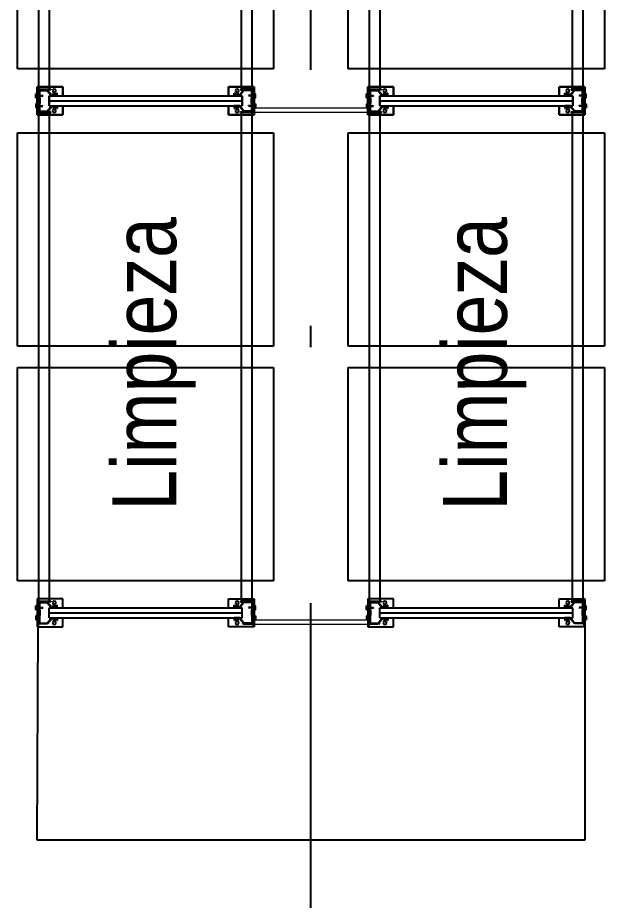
# Model space of a CAD drawing. Header units: metres. Extents: x 0 to 8715937, y -236336 to 216.
# Drawn here: x 127.273 to 130.023, y 52.287 to 56.424 of the extents above; entities that cross this region are included whole.
import ezdxf

# ---------------------------------------------------------------- set-up
doc = ezdxf.new("R2010")
doc.units = ezdxf.units.M
doc.header["$MEASUREMENT"] = 0
doc.linetypes.add('ACAD_ISO10W100', pattern=[18, 12, -3, 0, -3])
for name, color, linetype in [('0-BLOCK-EQUIPAMIENTO', 7, 'Continuous'), ('0-BLOCK-ESTRUCTURA', 7, 'Continuous'), ('AAA BAST', 5, 'Continuous'), ('AAA CONECT', 3, 'Continuous'), ('AAA LARG', 1, 'Continuous'), ('AAA PALLETS', 7, 'Continuous'), ('EJES', 251, 'ACAD_ISO10W100'), ('INSTALACIONES', 165, 'Continuous'), ('TEXTO', 7, 'Continuous')]:
    doc.layers.add(name, color=color, linetype=linetype)
doc.styles.add('AR', font='arial.ttf')

# ---------------------------------------------------------------- blocks, each defined once
blk = doc.blocks.new('DPM-ESTRUCTURA')
at = {"layer": 'EJES', "ltscale": 0.4}
blk.add_line((40.9278, 41.5801), (40.9278, 112.3301), dxfattribs=at)
blk = doc.blocks.new('1A MODULO SIMPLE')
at = {"layer": 'AAA BAST'}
for points in [[(-2.1307, 1.015), (-2.1307, 1.017), (-2.1407, 1.017), (-2.1407, 1.04), (-2.1167, 1.06), (-2.1167, 1.1), (-2.1567, 1.1), (-2.1567, 1.098), (-2.1767, 1.098), (-2.1767, 1.1), (-2.2167, 1.1), (-2.2167, 1.06), (-2.1927, 1.04), (-2.1927, 1.017), (-2.2027, 1.017), (-2.2027, 1.015), (-2.1907, 1.015), (-2.1907, 1.0409), (-2.2147, 1.0609), (-2.2147, 1.098), (-2.1787, 1.098), (-2.1787, 1.096), (-2.1547, 1.096), (-2.1547, 1.098), (-2.1187, 1.098), (-2.1187, 1.0609), (-2.1427, 1.0409), (-2.1427, 1.015)], [(0.1973, 1.015), (0.1973, 1.017), (0.2073, 1.017), (0.2073, 1.04), (0.1833, 1.06), (0.1833, 1.1), (0.2233, 1.1), (0.2233, 1.098), (0.2433, 1.098), (0.2433, 1.1), (0.2833, 1.1), (0.2833, 1.06), (0.2593, 1.04), (0.2593, 1.017), (0.2693, 1.017), (0.2693, 1.015), (0.2573, 1.015), (0.2573, 1.0409), (0.2813, 1.0609), (0.2813, 1.098), (0.2453, 1.098), (0.2453, 1.096), (0.2213, 1.096), (0.2213, 1.098), (0.1853, 1.098), (0.1853, 1.0609), (0.2093, 1.0409), (0.2093, 1.015)], [(-2.1307, 0.185), (-2.1307, 0.183), (-2.1407, 0.183), (-2.1407, 0.16), (-2.1167, 0.14), (-2.1167, 0.1), (-2.1567, 0.1), (-2.1567, 0.102), (-2.1767, 0.102), (-2.1767, 0.1), (-2.2167, 0.1), (-2.2167, 0.14), (-2.1927, 0.16), (-2.1927, 0.183), (-2.2027, 0.183), (-2.2027, 0.185), (-2.1907, 0.185), (-2.1907, 0.1591), (-2.2147, 0.1391), (-2.2147, 0.102), (-2.1787, 0.102), (-2.1787, 0.104), (-2.1547, 0.104), (-2.1547, 0.102), (-2.1187, 0.102), (-2.1187, 0.1391), (-2.1427, 0.1591), (-2.1427, 0.185)], [(0.1973, 0.185), (0.1973, 0.183), (0.2073, 0.183), (0.2073, 0.16), (0.1833, 0.14), (0.1833, 0.1), (0.2233, 0.1), (0.2233, 0.102), (0.2433, 0.102), (0.2433, 0.1), (0.2833, 0.1), (0.2833, 0.14), (0.2593, 0.16), (0.2593, 0.183), (0.2693, 0.183), (0.2693, 0.185), (0.2573, 0.185), (0.2573, 0.1591), (0.2813, 0.1391), (0.2813, 0.102), (0.2453, 0.102), (0.2453, 0.104), (0.2213, 0.104), (0.2213, 0.102), (0.1853, 0.102), (0.1853, 0.1391), (0.2093, 0.1591), (0.2093, 0.185)]]:
    blk.add_hatch(color=251, dxfattribs=at).paths.add_polyline_path(points)
at = {"layer": 'AAA BAST', "color": 251}
for p, q in [((-2.2167, 1.1082), (-2.2317, 1.1082)), ((-2.2317, 1.1082), (-2.2317, 0.9882)), ((-2.2167, 1.1032), (-2.2317, 1.1032)), ((-2.1167, 1.1082), (-2.2167, 1.1082)), ((-2.2167, 1.1082), (-2.2167, 1.1032)), ((-2.2167, 1.1032), (-2.1167, 1.1032)), ((-2.1767, 1.1), (-2.2167, 1.1)), ((-2.2167, 1.1), (-2.2167, 1.06)), ((-2.2147, 1.098), (-2.2147, 1.0609)), ((-2.1787, 1.098), (-2.2147, 1.098)), ((-2.2067, 1.1), (-2.2067, 1.1032)), ((-2.2067, 1.1032), (-2.1737, 1.1032)), ((-2.1802, 1.1152), (-2.2002, 1.1152)), ((-2.2002, 1.1082), (-2.2002, 1.1152)), ((-2.1902, 1.1082), (-2.1902, 1.1152)), ((-2.1802, 1.1082), (-2.1802, 1.1152)), ((-2.1787, 1.098), (-2.1787, 1.096)), ((-2.1547, 1.096), (-2.1787, 1.096)), ((-2.1767, 1.1), (-2.1767, 1.098)), ((-2.1767, 1.1), (-2.1737, 1.1)), ((-2.1567, 1.098), (-2.1767, 1.098)), ((-2.1737, 1.1), (-2.1737, 1.1032)), ((-2.1597, 1.1), (-2.1597, 1.1032)), ((-2.1567, 1.1), (-2.1597, 1.1)), ((-2.1167, 1.1), (-2.1567, 1.1)), ((-2.1567, 1.1), (-2.1567, 1.098)), ((-2.1187, 1.098), (-2.1547, 1.098)), ((-2.1547, 1.098), (-2.1547, 1.096)), ((-2.1532, 1.1152), (-2.1332, 1.1152)), ((-2.1532, 1.1082), (-2.1532, 1.1152)), ((-2.1432, 1.1082), (-2.1432, 1.1152)), ((-2.1332, 1.1082), (-2.1332, 1.1152)), ((-2.1267, 1.1), (-2.1267, 1.1032)), ((-2.1187, 1.098), (-2.1187, 1.0609)), ((-2.1167, 1.1032), (-2.1167, 1.1082)), ((-2.1017, 1.1082), (-2.1167, 1.1082)), ((-2.1167, 1.1032), (-2.1017, 1.1032)), ((-2.1167, 1.1), (-2.1167, 1.06)), ((-2.1017, 0.9882), (-2.1017, 1.1082)), ((0.1683, 0.9882), (0.1683, 1.1082)), ((0.1683, 1.1082), (0.1833, 1.1082)), ((0.1833, 1.1032), (0.1683, 1.1032)), ((0.1833, 1.1032), (0.1833, 1.1082)), ((0.1833, 1.1082), (0.2833, 1.1082)), ((0.2833, 1.1032), (0.1833, 1.1032)), ((0.1833, 1.1), (0.2233, 1.1)), ((0.1833, 1.1), (0.1833, 1.06)), ((0.1853, 1.098), (0.1853, 1.0609)), ((0.1853, 1.098), (0.2213, 1.098)), ((0.1933, 1.1), (0.1933, 1.1032)), ((0.2198, 1.1152), (0.1998, 1.1152)), ((0.1998, 1.1082), (0.1998, 1.1152)), ((0.2098, 1.1082), (0.2098, 1.1152)), ((0.2198, 1.1082), (0.2198, 1.1152)), ((0.2213, 1.098), (0.2213, 1.096)), ((0.2213, 1.096), (0.2453, 1.096)), ((0.2233, 1.1), (0.2233, 1.098)), ((0.2233, 1.1), (0.2263, 1.1)), ((0.2233, 1.098), (0.2433, 1.098)), ((0.2263, 1.1), (0.2263, 1.1032)), ((0.2403, 1.1), (0.2403, 1.1032)), ((0.2733, 1.1032), (0.2403, 1.1032)), ((0.2433, 1.1), (0.2403, 1.1)), ((0.2433, 1.1), (0.2833, 1.1)), ((0.2433, 1.1), (0.2433, 1.098)), ((0.2453, 1.098), (0.2813, 1.098)), ((0.2453, 1.098), (0.2453, 1.096)), ((0.2468, 1.1152), (0.2668, 1.1152)), ((0.2468, 1.1082), (0.2468, 1.1152)), ((0.2568, 1.1082), (0.2568, 1.1152)), ((0.2668, 1.1082), (0.2668, 1.1152)), ((0.2733, 1.1), (0.2733, 1.1032)), ((0.2813, 1.098), (0.2813, 1.0609)), ((0.2833, 1.1082), (0.2833, 1.1032)), ((0.2833, 1.1082), (0.2983, 1.1082)), ((0.2833, 1.1032), (0.2983, 1.1032)), ((0.2833, 1.1), (0.2833, 1.06)), ((0.2983, 1.1082), (0.2983, 0.9882)), ((-2.2167, 1.06), (-2.1927, 1.04)), ((-2.2147, 1.0609), (-2.1907, 1.0409)), ((-2.1927, 1.036), (-2.1977, 1.036)), ((-2.1977, 1.021), (-2.1977, 1.036)), ((-2.1927, 1.04), (-2.1927, 1.017)), ((-2.1907, 1.053), (-2.1667, 1.053)), ((-2.1907, 0.147), (-2.1907, 1.053)), ((-2.1907, 1.0409), (-2.1907, 1.015)), ((-2.1667, 1.053), (-2.1427, 1.053)), ((-2.1667, 0.147), (-2.1667, 1.053)), ((-2.1187, 1.0609), (-2.1427, 1.0409)), ((-2.1427, 0.147), (-2.1427, 1.053)), ((-2.1427, 1.0409), (-2.1427, 1.015)), ((-2.1167, 1.06), (-2.1407, 1.04)), ((-2.1407, 1.04), (-2.1407, 1.017)), ((-2.1357, 1.036), (-2.1407, 1.036)), ((-2.1407, 1.021), (-2.1407, 1.036)), ((-2.1357, 1.021), (-2.1357, 1.036)), ((0.1833, 1.06), (0.2073, 1.04)), ((0.1853, 1.0609), (0.2093, 1.0409)), ((0.2023, 1.036), (0.2073, 1.036)), ((0.2023, 1.021), (0.2023, 1.036)), ((0.2073, 1.04), (0.2073, 1.017)), ((0.2073, 1.021), (0.2073, 1.036)), ((0.2333, 1.053), (0.2093, 1.053)), ((0.2093, 0.147), (0.2093, 1.053)), ((0.2093, 1.0409), (0.2093, 1.015)), ((0.2573, 1.053), (0.2333, 1.053)), ((0.2333, 0.147), (0.2333, 1.053)), ((0.2813, 1.0609), (0.2573, 1.0409)), ((0.2573, 0.147), (0.2573, 1.053)), ((0.2573, 1.0409), (0.2573, 1.015)), ((0.2833, 1.06), (0.2593, 1.04)), ((0.2593, 1.04), (0.2593, 1.017)), ((0.2593, 1.036), (0.2643, 1.036)), ((0.2643, 1.021), (0.2643, 1.036)), ((-2.1927, 1.017), (-2.2027, 1.017)), ((-2.2027, 1.017), (-2.2027, 1.015)), ((-2.1907, 1.015), (-2.2027, 1.015)), ((-2.1927, 1.0285), (-2.1977, 1.0285)), ((-2.1927, 1.021), (-2.1977, 1.021)), ((-2.1427, 1.015), (-2.1307, 1.015)), ((-2.1357, 1.0285), (-2.1407, 1.0285)), ((-2.1357, 1.021), (-2.1407, 1.021)), ((-2.1407, 1.017), (-2.1307, 1.017)), ((-2.1357, 1.0328), (-2.1307, 1.0328)), ((-2.1357, 1.0243), (-2.1307, 1.0243)), ((-2.1307, 1.0243), (-2.1307, 1.0328)), ((-2.1307, 1.015), (-2.1307, 1.017)), ((0.2023, 1.0328), (0.1973, 1.0328)), ((0.1973, 1.0243), (0.1973, 1.0328)), ((0.2023, 1.0243), (0.1973, 1.0243)), ((0.2073, 1.017), (0.1973, 1.017)), ((0.1973, 1.015), (0.1973, 1.017)), ((0.2093, 1.015), (0.1973, 1.015)), ((0.2023, 1.0285), (0.2073, 1.0285)), ((0.2023, 1.021), (0.2073, 1.021)), ((0.2573, 1.015), (0.2693, 1.015)), ((0.2593, 1.0285), (0.2643, 1.0285)), ((0.2593, 1.021), (0.2643, 1.021)), ((0.2593, 1.017), (0.2693, 1.017)), ((0.2693, 1.017), (0.2693, 1.015)), ((-2.2317, 0.9882), (-2.1907, 0.9882)), ((-2.1427, 0.9882), (-2.1017, 0.9882)), ((0.2093, 0.9882), (0.1683, 0.9882)), ((0.2983, 0.9882), (0.2573, 0.9882)), ((-2.2317, 0.0918), (-2.2317, 0.2118)), ((-2.2317, 0.2118), (-2.1907, 0.2118)), ((-2.1427, 0.2118), (-2.1017, 0.2118)), ((-2.1017, 0.2118), (-2.1017, 0.0918)), ((0.2093, 0.2118), (0.1683, 0.2118)), ((0.1683, 0.2118), (0.1683, 0.0918)), ((0.2983, 0.2118), (0.2573, 0.2118)), ((0.2983, 0.0918), (0.2983, 0.2118)), ((-2.1907, 0.185), (-2.2027, 0.185)), ((-2.2027, 0.183), (-2.2027, 0.185)), ((-2.1927, 0.183), (-2.2027, 0.183)), ((-2.1927, 0.1801), (-2.1977, 0.1801)), ((-2.1977, 0.1651), (-2.1977, 0.1801)), ((-2.1927, 0.1726), (-2.1977, 0.1726)), ((-2.1927, 0.16), (-2.1927, 0.183)), ((-2.1907, 0.1591), (-2.1907, 0.185)), ((-2.1427, 0.1591), (-2.1427, 0.185)), ((-2.1427, 0.185), (-2.1307, 0.185)), ((-2.1407, 0.16), (-2.1407, 0.183)), ((-2.1407, 0.183), (-2.1307, 0.183)), ((-2.1357, 0.1801), (-2.1407, 0.1801)), ((-2.1407, 0.1651), (-2.1407, 0.1801)), ((-2.1357, 0.1726), (-2.1407, 0.1726)), ((-2.1357, 0.1651), (-2.1357, 0.1801)), ((-2.1357, 0.1768), (-2.1307, 0.1768)), ((-2.1357, 0.1683), (-2.1307, 0.1683)), ((-2.1307, 0.185), (-2.1307, 0.183)), ((-2.1307, 0.1683), (-2.1307, 0.1768)), ((0.2093, 0.185), (0.1973, 0.185)), ((0.1973, 0.185), (0.1973, 0.183)), ((0.2073, 0.183), (0.1973, 0.183)), ((0.2023, 0.1768), (0.1973, 0.1768)), ((0.1973, 0.1683), (0.1973, 0.1768)), ((0.2023, 0.1683), (0.1973, 0.1683)), ((0.2023, 0.1801), (0.2073, 0.1801)), ((0.2023, 0.1651), (0.2023, 0.1801)), ((0.2023, 0.1726), (0.2073, 0.1726)), ((0.2073, 0.16), (0.2073, 0.183)), ((0.2073, 0.1651), (0.2073, 0.1801)), ((0.2093, 0.1591), (0.2093, 0.185)), ((0.2573, 0.1591), (0.2573, 0.185)), ((0.2573, 0.185), (0.2693, 0.185)), ((0.2593, 0.16), (0.2593, 0.183)), ((0.2593, 0.183), (0.2693, 0.183)), ((0.2593, 0.1801), (0.2643, 0.1801)), ((0.2593, 0.1726), (0.2643, 0.1726)), ((0.2643, 0.1651), (0.2643, 0.1801)), ((0.2693, 0.183), (0.2693, 0.185)), ((-2.2167, 0.14), (-2.1927, 0.16)), ((-2.2167, 0.1), (-2.2167, 0.14)), ((-2.2147, 0.1391), (-2.1907, 0.1591)), ((-2.2147, 0.102), (-2.2147, 0.1391)), ((-2.1927, 0.1651), (-2.1977, 0.1651)), ((-2.1907, 0.147), (-2.1667, 0.147)), ((-2.1667, 0.147), (-2.1427, 0.147)), ((-2.1187, 0.1391), (-2.1427, 0.1591)), ((-2.1357, 0.1651), (-2.1407, 0.1651)), ((-2.1167, 0.14), (-2.1407, 0.16)), ((-2.1187, 0.102), (-2.1187, 0.1391)), ((-2.1167, 0.1), (-2.1167, 0.14)), ((0.1833, 0.14), (0.2073, 0.16)), ((0.1833, 0.1), (0.1833, 0.14)), ((0.1853, 0.1391), (0.2093, 0.1591)), ((0.1853, 0.102), (0.1853, 0.1391)), ((0.2023, 0.1651), (0.2073, 0.1651)), ((0.2333, 0.147), (0.2093, 0.147)), ((0.2573, 0.147), (0.2333, 0.147)), ((0.2813, 0.1391), (0.2573, 0.1591)), ((0.2593, 0.1651), (0.2643, 0.1651)), ((0.2833, 0.14), (0.2593, 0.16)), ((0.2813, 0.102), (0.2813, 0.1391)), ((0.2833, 0.1), (0.2833, 0.14)), ((-2.2167, 0.0968), (-2.2317, 0.0968)), ((-2.2167, 0.0918), (-2.2317, 0.0918)), ((-2.1767, 0.1), (-2.2167, 0.1)), ((-2.2167, 0.0968), (-2.1167, 0.0968)), ((-2.2167, 0.0918), (-2.2167, 0.0968)), ((-2.1167, 0.0918), (-2.2167, 0.0918)), ((-2.1787, 0.102), (-2.2147, 0.102)), ((-2.2067, 0.1), (-2.2067, 0.0968)), ((-2.2067, 0.0968), (-2.1737, 0.0968)), ((-2.2002, 0.0918), (-2.2002, 0.0848)), ((-2.1802, 0.0848), (-2.2002, 0.0848)), ((-2.1902, 0.0918), (-2.1902, 0.0848)), ((-2.1802, 0.0918), (-2.1802, 0.0848)), ((-2.1787, 0.102), (-2.1787, 0.104)), ((-2.1547, 0.104), (-2.1787, 0.104)), ((-2.1567, 0.102), (-2.1767, 0.102)), ((-2.1767, 0.1), (-2.1767, 0.102)), ((-2.1767, 0.1), (-2.1737, 0.1)), ((-2.1737, 0.1), (-2.1737, 0.0968)), ((-2.1597, 0.1), (-2.1597, 0.0968)), ((-2.1567, 0.1), (-2.1597, 0.1)), ((-2.1567, 0.1), (-2.1567, 0.102)), ((-2.1167, 0.1), (-2.1567, 0.1)), ((-2.1547, 0.102), (-2.1547, 0.104)), ((-2.1187, 0.102), (-2.1547, 0.102)), ((-2.1532, 0.0918), (-2.1532, 0.0848)), ((-2.1532, 0.0848), (-2.1332, 0.0848)), ((-2.1432, 0.0918), (-2.1432, 0.0848)), ((-2.1332, 0.0918), (-2.1332, 0.0848)), ((-2.1267, 0.1), (-2.1267, 0.0968)), ((-2.1167, 0.0968), (-2.1167, 0.0918)), ((-2.1167, 0.0968), (-2.1017, 0.0968)), ((-2.1017, 0.0918), (-2.1167, 0.0918)), ((0.1833, 0.0968), (0.1683, 0.0968)), ((0.1683, 0.0918), (0.1833, 0.0918)), ((0.1833, 0.1), (0.2233, 0.1)), ((0.2833, 0.0968), (0.1833, 0.0968)), ((0.1833, 0.0968), (0.1833, 0.0918)), ((0.1833, 0.0918), (0.2833, 0.0918)), ((0.1853, 0.102), (0.2213, 0.102)), ((0.1933, 0.1), (0.1933, 0.0968)), ((0.1998, 0.0918), (0.1998, 0.0848)), ((0.2198, 0.0848), (0.1998, 0.0848)), ((0.2098, 0.0918), (0.2098, 0.0848)), ((0.2198, 0.0918), (0.2198, 0.0848)), ((0.2213, 0.102), (0.2213, 0.104)), ((0.2213, 0.104), (0.2453, 0.104)), ((0.2233, 0.102), (0.2433, 0.102)), ((0.2233, 0.1), (0.2233, 0.102)), ((0.2233, 0.1), (0.2263, 0.1)), ((0.2263, 0.1), (0.2263, 0.0968)), ((0.2403, 0.1), (0.2403, 0.0968)), ((0.2433, 0.1), (0.2403, 0.1)), ((0.2733, 0.0968), (0.2403, 0.0968)), ((0.2433, 0.1), (0.2433, 0.102)), ((0.2433, 0.1), (0.2833, 0.1)), ((0.2453, 0.102), (0.2453, 0.104)), ((0.2453, 0.102), (0.2813, 0.102)), ((0.2468, 0.0918), (0.2468, 0.0848)), ((0.2468, 0.0848), (0.2668, 0.0848)), ((0.2568, 0.0918), (0.2568, 0.0848)), ((0.2668, 0.0918), (0.2668, 0.0848)), ((0.2733, 0.1), (0.2733, 0.0968)), ((0.2833, 0.0918), (0.2833, 0.0968)), ((0.2833, 0.0968), (0.2983, 0.0968)), ((0.2833, 0.0918), (0.2983, 0.0918))]:
    blk.add_line(p, q, dxfattribs=at)
for centre in [(-2.2141, 1.0285), (-2.1192, 1.0285), (0.1859, 1.0285), (0.2808, 1.0285), (-2.2141, 0.1715), (-2.1192, 0.1715), (0.1859, 0.1715), (0.2808, 0.1715)]:
    blk.add_circle(centre, 0.0075, dxfattribs=at)
at = {"layer": 'AAA LARG', "color": 251}
for p, q in [((-2.1407, 1.105), (-2.1454, 1.0829)), ((-2.1422, 1.0822), (-2.1454, 1.0829)), ((-2.1381, 1.1018), (-2.1422, 1.0822)), ((-2.1407, 1.105), (-2.1117, 1.105)), ((-2.1149, 1.1018), (-2.1381, 1.1018)), ((-2.1149, 1.045), (-2.1149, 1.1018)), ((-2.1117, 1.105), (-2.1117, 1.045)), ((-2.1117, 1.1), (0.1783, 1.1)), ((0.2073, 1.105), (0.1783, 1.105)), ((0.1783, 1.105), (0.1783, 1.045)), ((0.1815, 1.045), (0.1815, 1.1018)), ((0.1815, 1.1018), (0.2047, 1.1018)), ((0.2047, 1.1018), (0.2089, 1.0822)), ((0.2073, 1.105), (0.212, 1.0829)), ((0.2089, 1.0822), (0.212, 1.0829)), ((-2.1117, 1.045), (-2.1149, 1.045)), ((-2.1117, 1.05), (0.1783, 1.05)), ((0.1783, 1.045), (0.1815, 1.045)), ((-2.1117, 0.155), (-2.1149, 0.155)), ((-2.1149, 0.155), (-2.1149, 0.0982)), ((-2.1117, 0.095), (-2.1117, 0.155)), ((-2.1117, 0.15), (0.1783, 0.15)), ((0.1783, 0.095), (0.1783, 0.155)), ((0.1783, 0.155), (0.1815, 0.155)), ((0.1815, 0.155), (0.1815, 0.0982)), ((-2.1422, 0.1178), (-2.1454, 0.1171)), ((-2.1407, 0.095), (-2.1454, 0.1171)), ((-2.1381, 0.0982), (-2.1422, 0.1178)), ((-2.1407, 0.095), (-2.1117, 0.095)), ((-2.1149, 0.0982), (-2.1381, 0.0982)), ((-2.1117, 0.1), (0.1783, 0.1)), ((0.2073, 0.095), (0.1783, 0.095)), ((0.1815, 0.0982), (0.2047, 0.0982)), ((0.2047, 0.0982), (0.2089, 0.1178)), ((0.2073, 0.095), (0.212, 0.1171)), ((0.2089, 0.1178), (0.212, 0.1171))]:
    blk.add_line(p, q, dxfattribs=at)
at = {"layer": 'AAA PALLETS', "color": 251, "ltscale": 0.21}
for p, q in [((-1.0167, 1.2), (-2.0167, 1.2)), ((-2.0167, 1.2), (-2.0167, 0)), ((-1.0167, 0), (-1.0167, 1.2)), ((0.0833, 1.2), (-0.9167, 1.2)), ((-0.9167, 1.2), (-0.9167, 0)), ((0.0833, 0), (0.0833, 1.2)), ((-2.0167, 0), (-1.0167, 0)), ((-0.9167, 0), (0.0833, 0))]:
    blk.add_line(p, q, dxfattribs=at)
blk = doc.blocks.new('1A MODULO D FTE COL')
at = {"layer": 'AAA CONECT', "color": 251, "lineweight": 5}
for p, q in [((-2.213, 0.5973), (-2.2207, 0.5909)), ((-2.2207, 0.59), (-2.2207, -0.0409)), ((-2.2117, 0.5958), (-2.2187, 0.59)), ((-2.2187, 0.5484), (-2.2187, 0.59)), ((-2.213, 0.5973), (-2.2117, 0.5958)), ((0.187, 0.5973), (0.1793, 0.5909)), ((0.1793, 0.59), (0.1793, -0.0409)), ((0.1883, 0.5958), (0.1813, 0.59)), ((0.1813, 0.5484), (0.1813, 0.59)), ((0.187, 0.5973), (0.1883, 0.5958)), ((-2.2187, 0.5484), (-2.2057, 0.5484)), ((-2.2007, 0.5434), (-2.2057, 0.5484)), ((-2.2007, 0.5434), (-2.2007, 0.0066)), ((0.1813, 0.5484), (0.1943, 0.5484)), ((0.1993, 0.5434), (0.1943, 0.5484)), ((0.1993, 0.5434), (0.1993, 0.0066)), ((-2.2187, 0.0016), (-2.2187, -0.04)), ((-2.2187, 0.0016), (-2.2057, 0.0016)), ((-2.2007, 0.0066), (-2.2057, 0.0016)), ((0.1813, 0.0016), (0.1813, -0.04)), ((0.1813, 0.0016), (0.1943, 0.0016)), ((0.1993, 0.0066), (0.1943, 0.0016)), ((-2.213, -0.0473), (-2.2207, -0.0409)), ((-2.2117, -0.0458), (-2.2187, -0.04)), ((0.187, -0.0473), (0.1793, -0.0409)), ((0.1883, -0.0458), (0.1813, -0.04)), ((-2.213, -0.0473), (-2.2117, -0.0458)), ((0.187, -0.0473), (0.1883, -0.0458))]:
    blk.add_line(p, q, dxfattribs=at)
at = {"layer": 'AAA BAST', "color": 251, "lineweight": 5}
for p in [(0, 0.45), (0, -1.1)]:
    blk.add_blockref('1A MODULO SIMPLE', p, dxfattribs=at)
blk = doc.blocks.new('DPM-EQUIPAMIENTO')
at = {"layer": 'INSTALACIONES', "ltscale": 0.1}
for p, q in [((39.6446, 52.5693), (39.6496, 53.5693)), ((42.211, 53.5693), (42.211, 52.5693)), ((42.211, 52.5693), (39.6446, 52.5693))]:
    blk.add_line(p, q, dxfattribs=at)
at = {"layer": 'AAA BAST', "xscale": -1, "rotation": 270}
for p in [(40.6528, 58.2009), (40.6528, 55.8009)]:
    blk.add_blockref('1A MODULO D FTE COL', p, dxfattribs=at)

msp = doc.modelspace()

# ---------------------------------------------------------------- block references
at = {"layer": '0-BLOCK-EQUIPAMIENTO'}
msp.add_blockref('DPM-EQUIPAMIENTO', (87.72, 0), dxfattribs=at)
at = {"layer": '0-BLOCK-ESTRUCTURA', "ltscale": 0.1}
msp.add_blockref('DPM-ESTRUCTURA', (87.72, 0), dxfattribs=at)

# ---------------------------------------------------------------- texts
at = {"layer": 'TEXTO', "ltscale": 0.1, "char_height": 0.300033, "attachment_point": 1, "rotation": 90, "style": 'AR'}
for insert in [(127.716, 54.1136), (129.266, 54.1136)]:
    msp.add_mtext_dynamic_manual_height_columns('{\\fArial Narrow|b0|i0|c0|p34;Limpieza}', width=4.08123, gutter_width=12.5, heights=[0], dxfattribs=dict(at, insert=insert))

doc.saveas('drawing.dxf')
